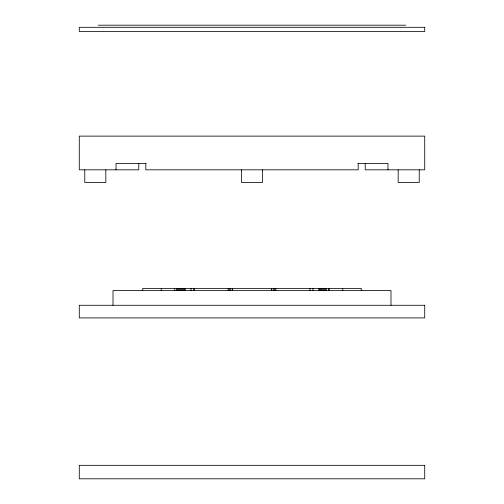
<?xml version="1.0" encoding="UTF-8"?>
<svg xmlns="http://www.w3.org/2000/svg" width="504" height="504" viewBox="0 0 504 504"><rect width="100%" height="100%" fill="white"/><g stroke="black" fill="none" stroke-linecap="round" stroke-linejoin="round"><path stroke-width="0.76" d="M98.185 25.2L405.815 25.2M146.015 163.504L116.033 163.504L116.033 169.817M357.985 163.504L387.967 163.504L387.967 169.817M419.234 169.817L419.234 182.454L398.173 182.454L398.173 169.817M390.991 305.273L390.991 290.537L113.009 290.537L113.009 305.273M365.211 163.504L365.211 169.817L424.727 169.817L424.727 136.124L79.273 136.124L79.273 169.817L138.789 169.817L138.789 163.504M361.292 290.726L361.292 288.427L142.708 288.427L142.708 290.726M358.186 163.504L358.186 169.817L145.814 169.817L145.814 163.504M342.72 288.427L342.72 290.657M329.257 288.427L329.257 290.657M328.438 288.427L328.438 290.657M326.586 288.427L326.586 290.657M325.59 288.427L325.59 290.657M324.563 288.427L324.563 290.657M323.536 288.427L323.536 290.657M322.516 288.427L322.516 290.657M321.533 288.427L321.533 290.657M320.588 288.427L320.588 290.657M319.712 288.427L319.712 290.657M318.919 288.427L318.919 290.657M312.971 288.427L312.971 290.537M309.985 288.427L309.992 290.537M275.808 288.427L275.808 290.537M274.718 288.427L274.718 290.537M273.634 288.427L273.634 290.537M271.738 288.427L271.738 290.537M271.454 288.427L271.454 290.537M262.527 169.817L262.527 182.454L241.473 182.454L241.473 169.817M232.546 288.427L232.546 290.537M232.262 288.427L232.262 290.537M230.378 288.427L230.378 290.537M229.282 288.427L229.282 290.537M228.192 288.427L228.192 290.537M194.008 288.427L194.008 290.537M193.996 288.427L193.996 290.537M191.029 288.427L191.029 290.537M185.163 288.427L185.163 290.657M184.363 288.427L184.363 290.657M183.488 288.427L183.488 290.657M182.542 288.427L182.542 290.657M181.553 288.427L181.553 290.657M180.526 288.427L180.526 290.657M179.493 288.427L179.493 290.657M178.46 288.427L178.46 290.657M177.452 288.427L177.452 290.657M176.488 288.427L176.488 290.657M174.743 288.427L174.743 290.657M161.28 288.427L161.28 290.657M105.827 169.817L105.827 182.454L84.767 182.454L84.767 169.817M424.727 27.304L79.273 27.304L79.273 31.519L424.727 31.519L424.727 27.304M424.727 305.273L79.273 305.273L79.273 317.911L424.727 317.911L424.727 305.273M424.727 465.324L79.273 465.324L79.273 478.8L424.727 478.8L424.727 465.324"/></g></svg>
